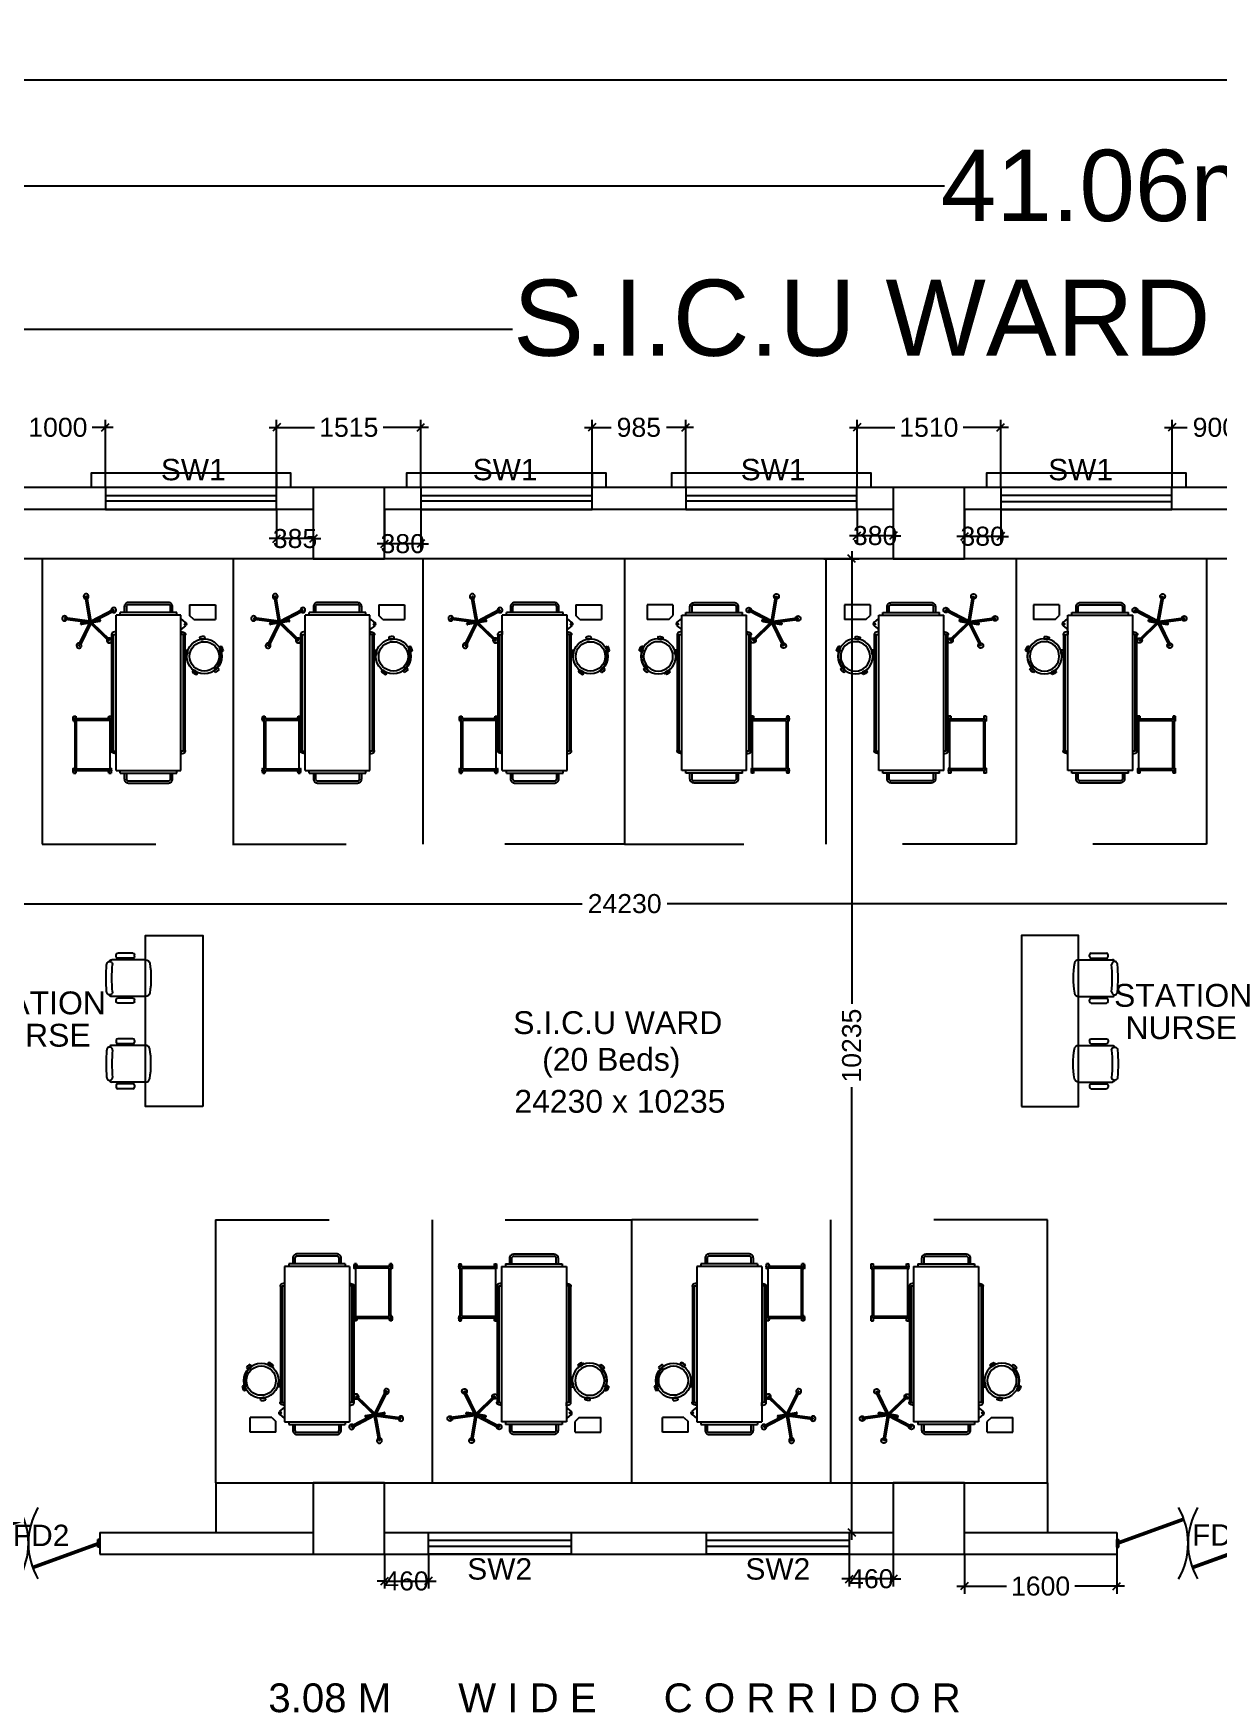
# Model space of a CAD drawing. Extents: x 7897917 to 8423973, y -6487334 to -6173396.
# Drawn here: x 8007001 to 8019445, y -6349780 to -6332241 of the extents above; entities that cross this region are included whole.
import ezdxf
from ezdxf.enums import TextEntityAlignment as Align

# ---------------------------------------------------------------- set-up
doc = ezdxf.new("R2010")
doc.units = 0
doc.header["$LTSCALE"] = 600
doc.header["$MEASUREMENT"] = 0
doc.header["$PDMODE"] = 35
doc.layers.get('0').update_dxf_attribs({"linetype": 'CONTINUOUS'})
doc.layers.get('Defpoints').update_dxf_attribs({"linetype": 'CONTINUOUS'})
for name, color, linetype in [('Beds', 33, 'CONTINUOUS'), ('chajja', 7, 'CONTINUOUS'), ('Counter', 7, 'CONTINUOUS'), ('DIM', 8, 'CONTINUOUS'), ('DIM-TEXT', 8, 'CONTINUOUS'), ('Ele Proje.', 7, 'CONTINUOUS'), ('Fire Door', 10, 'CONTINUOUS'), ('FURN', 32, 'CONTINUOUS'), ('furniture', 33, 'CONTINUOUS'), ('joinery', 7, 'CONTINUOUS'), ('LA-column', 3, 'CONTINUOUS'), ('LOADING', 140, 'CONTINUOUS'), ('PARTI', 21, 'CONTINUOUS'), ('Room Dim', 1, 'CONTINUOUS'), ('TEXT', 6, 'CONTINUOUS'), ('TXT', 6, 'CONTINUOUS'), ('Walls', 7, 'CONTINUOUS'), ('WIN', 151, 'CONTINUOUS'), ('Working Dim', 5, 'CONTINUOUS')]:
    doc.layers.add(name, color=color, linetype=linetype)
doc.styles.add('ari', font='arial.ttf')
doc.styles.add('ARIAL', font='arial.ttf')
doc.styles.add('RT', font='romant.shx')
doc.styles.get("Standard").update_dxf_attribs({"font": 'romans.shx'})
doc.linetypes.add('ZIGZAG', pattern='A,0.0001,-0.2,[131,ltypeshp.shx,S=0.2,R=0,X=-0.2,Y=0],-0.4,[131,ltypeshp.shx,S=0.2,R=180,X=0.2,Y=0],-0.2', length=0.8001)
doc.dimstyles.new('int. dim', dxfattribs={"dimtxt": 450, "dimasz": 80, "dimexe": 80, "dimexo": 0, "dimgap": 70, "dimtad": 0, "dimdec": 0, "dimzin": 12, "dimdsep": 46, "dimtxsty": 'ari', "dimblk": 'OBLIQUE', "dimcen": 2, "dimdle": 80, "dimclrd": 256, "dimclre": 256, "dimclrt": 6, "dimadec": 0, "dimazin": 0, "dimtfac": 1, "dimtdec": 0, "dimtix": 1, "dimtmove": 2, "dimatfit": 3, "dimfxl": 1, "dimtolj": 1, "dimtzin": 0, "dimlwd": -1, "dimlwe": -1, "dimarcsym": 0})
doc.dimstyles.new('STANDARD$0', dxfattribs={"dimscale": 0, "dimtxt": 150, "dimasz": 125, "dimexe": 0.75, "dimexo": 1, "dimgap": 25, "dimtad": 1, "dimdec": 0, "dimdsep": 46, "dimtxsty": 'Standard', "dimblk1": 'DOT', "dimblk2": 'DOT', "dimsah": 1, "dimcen": 2.5, "dimclrd": 1, "dimclre": 1, "dimclrt": 3, "dimadec": 0, "dimazin": 0, "dimtfac": 1, "dimtdec": 0, "dimtmove": 0, "dimatfit": 3, "dimldrblk": 'DOT', "dimfxl": 1, "dimtolj": 1, "dimtzin": 0, "dimarcsym": 0})
doc.dimstyles.new('TEXT', dxfattribs={"dimscale": 0, "dimtxt": 600, "dimasz": 300, "dimexe": 300, "dimexo": 30, "dimgap": 50, "dimtad": 0, "dimdec": 0, "dimzin": 0, "dimdsep": 46, "dimtxsty": 'RT', "dimblk": 'OBLIQUE', "dimcen": 0.09, "dimdle": 300, "dimclrd": 256, "dimclre": 256, "dimclrt": 170, "dimadec": 0, "dimazin": 0, "dimtfac": 1, "dimtdec": 0, "dimtofl": 0, "dimtmove": 2, "dimatfit": 3, "dimfxl": 1, "dimfrac": 2, "dimtolj": 1, "dimtzin": 0, "dimlwd": -1, "dimlwe": -1, "dimarcsym": 0})

# ---------------------------------------------------------------- blocks, each defined once
blk = doc.blocks.new('_Oblique')
at = {"color": 0, "linetype": 'ByBlock', "lineweight": -2}
blk.add_line((-0.5, -0.5), (0.5, 0.5), dxfattribs=at)
blk = doc.blocks.new('*D231')
at = {"layer": 'Defpoints', "color": 0, "transparency": 16777216}
for p in [(8038814, -6333845), (8038814, -6337016), (7997754, -6337165)]:
    blk.add_point(p, dxfattribs=at)
at = {"layer": 'DIM', "color": 8, "transparency": 16777216}
for p, q in [((7997754, -6337165), (7997754, -6333545)), ((8038814, -6337016), (8038814, -6333545)), ((7997454, -6333845), (8016576, -6333845)), ((8039114, -6333845), (8019992, -6333845))]:
    blk.add_line(p, q, dxfattribs=at)
at = {"layer": 'DIM', "color": 8, "transparency": 16777216, "xscale": 300, "yscale": 300, "zscale": 300, "rotation": 180}
blk.add_blockref('_Oblique', (7997754, -6333845), dxfattribs=at)
at = {"layer": 'DIM', "color": 8, "transparency": 16777216, "xscale": 300, "yscale": 300, "zscale": 300}
blk.add_blockref('_Oblique', (8038814, -6333845), dxfattribs=at)
at = {"layer": 'DIM', "color": 7, "transparency": 16777216, "insert": (8018284, -6333845), "char_height": 750, "attachment_point": 5, "style": 'ari'}
blk.add_mtext('\\A1;41.06m', dxfattribs=at)
blk = doc.blocks.new('*D247')
at = {"layer": 'Defpoints', "color": 0, "transparency": 16777216}
for p in [(8038814, -6332733), (7918774, -6337015, 5), (8038814, -6337015, -42)]:
    blk.add_point(p, dxfattribs=at)
at = {"layer": 'DIM', "color": 8, "transparency": 16777216}
for p, q in [((7918774, -6337015), (7918774, -6332433)), ((8038814, -6337015), (8038814, -6332433)), ((7918474, -6332733), (7976845, -6332733)), ((8039114, -6332733), (7980743, -6332733))]:
    blk.add_line(p, q, dxfattribs=at)
at = {"layer": 'DIM', "color": 8, "transparency": 16777216, "xscale": 300, "yscale": 300, "zscale": 300, "rotation": 180}
blk.add_blockref('_Oblique', (7918774, -6332733), dxfattribs=at)
at = {"layer": 'DIM', "color": 8, "transparency": 16777216, "xscale": 300, "yscale": 300, "zscale": 300}
blk.add_blockref('_Oblique', (8038814, -6332733), dxfattribs=at)
at = {"layer": 'DIM', "color": 7, "transparency": 16777216, "insert": (7978794, -6332733), "char_height": 750, "attachment_point": 5, "style": 'ari'}
blk.add_mtext('\\A1;120.04m', dxfattribs=at)
blk = doc.blocks.new('*D334')
at = {"layer": 'Defpoints', "color": 0, "transparency": 16777216}
for p in [(8019866, -6336384), (8018967, -6337015), (8019866, -6337015, 110)]:
    blk.add_point(p, dxfattribs=at)
at = {"layer": 'Working Dim', "transparency": 16777216}
for p, q in [((8018887, -6336384), (8019126, -6336384)), ((8018967, -6337015), (8018967, -6336304)), ((8019946, -6336384), (8019707, -6336384)), ((8019866, -6337015), (8019866, -6336304))]:
    blk.add_line(p, q, dxfattribs=at)
at = {"layer": 'Working Dim', "transparency": 16777216, "xscale": 80, "yscale": 80, "zscale": 80, "rotation": 180}
blk.add_blockref('_Oblique', (8018967, -6336384), dxfattribs=at)
at = {"layer": 'Working Dim', "transparency": 16777216, "xscale": 80, "yscale": 80, "zscale": 80}
blk.add_blockref('_Oblique', (8019866, -6336384), dxfattribs=at)
at = {"layer": 'Working Dim', "color": 6, "transparency": 16777216, "insert": (8019416, -6336384), "char_height": 200, "attachment_point": 5, "style": 'ari'}
blk.add_mtext('\\A1;900', dxfattribs=at)
blk = doc.blocks.new('*D335')
at = {"layer": 'Defpoints', "color": 0, "transparency": 16777216}
for p in [(8015656, -6336384), (8015656, -6337016, 79), (8017166, -6337016, 95)]:
    blk.add_point(p, dxfattribs=at)
at = {"layer": 'Working Dim', "transparency": 16777216}
for p, q in [((8015576, -6336384), (8016052, -6336384)), ((8015656, -6337016), (8015656, -6336304)), ((8017246, -6336384), (8016770, -6336384)), ((8017166, -6337016), (8017166, -6336304))]:
    blk.add_line(p, q, dxfattribs=at)
at = {"layer": 'Working Dim', "transparency": 16777216, "xscale": 80, "yscale": 80, "zscale": 80, "rotation": 180}
blk.add_blockref('_Oblique', (8015656, -6336384), dxfattribs=at)
at = {"layer": 'Working Dim', "transparency": 16777216, "xscale": 80, "yscale": 80, "zscale": 80}
blk.add_blockref('_Oblique', (8017166, -6336384), dxfattribs=at)
at = {"layer": 'Working Dim', "color": 6, "transparency": 16777216, "insert": (8016411, -6336384), "char_height": 200, "attachment_point": 5, "style": 'ari'}
blk.add_mtext('\\A1;1510', dxfattribs=at)
blk = doc.blocks.new('*D336')
at = {"layer": 'Defpoints', "color": 0, "transparency": 16777216}
for p in [(8013856, -6336384), (8012871, -6337016), (8013856, -6337016, 79)]:
    blk.add_point(p, dxfattribs=at)
at = {"layer": 'Working Dim', "transparency": 16777216}
for p, q in [((8012791, -6336384), (8013072, -6336384)), ((8012871, -6337016), (8012871, -6336304)), ((8013936, -6336384), (8013655, -6336384)), ((8013856, -6337016), (8013856, -6336304))]:
    blk.add_line(p, q, dxfattribs=at)
at = {"layer": 'Working Dim', "transparency": 16777216, "xscale": 80, "yscale": 80, "zscale": 80, "rotation": 180}
blk.add_blockref('_Oblique', (8012871, -6336384), dxfattribs=at)
at = {"layer": 'Working Dim', "transparency": 16777216, "xscale": 80, "yscale": 80, "zscale": 80}
blk.add_blockref('_Oblique', (8013856, -6336384), dxfattribs=at)
at = {"layer": 'Working Dim', "color": 6, "transparency": 16777216, "insert": (8013363, -6336384), "char_height": 200, "attachment_point": 5, "style": 'ari'}
blk.add_mtext('\\A1;985', dxfattribs=at)
blk = doc.blocks.new('*D337')
at = {"layer": 'Defpoints', "color": 0, "transparency": 16777216}
for p in [(8009557, -6336384), (8009557, -6337016, 35), (8011072, -6337015, 76)]:
    blk.add_point(p, dxfattribs=at)
at = {"layer": 'Working Dim', "transparency": 16777216}
for p, q in [((8009477, -6336384), (8009955, -6336384)), ((8009557, -6337016), (8009557, -6336304)), ((8011152, -6336384), (8010675, -6336384)), ((8011072, -6337015), (8011072, -6336304))]:
    blk.add_line(p, q, dxfattribs=at)
at = {"layer": 'Working Dim', "transparency": 16777216, "xscale": 80, "yscale": 80, "zscale": 80, "rotation": 180}
blk.add_blockref('_Oblique', (8009557, -6336384), dxfattribs=at)
at = {"layer": 'Working Dim', "transparency": 16777216, "xscale": 80, "yscale": 80, "zscale": 80}
blk.add_blockref('_Oblique', (8011072, -6336384), dxfattribs=at)
at = {"layer": 'Working Dim', "color": 6, "transparency": 16777216, "insert": (8010315, -6336384), "char_height": 200, "attachment_point": 5, "style": 'ari'}
blk.add_mtext('\\A1;1515', dxfattribs=at)
blk = doc.blocks.new('*D338')
at = {"layer": 'Defpoints', "color": 0, "transparency": 16777216}
for p in [(8007758, -6336384), (8006758, -6337015, 50), (8007758, -6337015, -15)]:
    blk.add_point(p, dxfattribs=at)
at = {"layer": 'Working Dim', "transparency": 16777216}
for p, q in [((8006678, -6336384), (8006899, -6336384)), ((8006758, -6337015), (8006758, -6336304)), ((8007838, -6336384), (8007617, -6336384)), ((8007758, -6337015), (8007758, -6336304))]:
    blk.add_line(p, q, dxfattribs=at)
at = {"layer": 'Working Dim', "transparency": 16777216, "xscale": 80, "yscale": 80, "zscale": 80, "rotation": 180}
blk.add_blockref('_Oblique', (8006758, -6336384), dxfattribs=at)
at = {"layer": 'Working Dim', "transparency": 16777216, "xscale": 80, "yscale": 80, "zscale": 80}
blk.add_blockref('_Oblique', (8007758, -6336384), dxfattribs=at)
at = {"layer": 'Working Dim', "color": 6, "transparency": 16777216, "insert": (8007258, -6336384), "char_height": 200, "attachment_point": 5, "style": 'ari'}
blk.add_mtext('\\A1;1000', dxfattribs=at)
blk = doc.blocks.new('*D367')
at = {"layer": 'Defpoints', "color": 0, "transparency": 16777216}
for p in [(8016786, -6337246, 47), (8017166, -6337246, 95), (8016786, -6337529)]:
    blk.add_point(p, dxfattribs=at)
at = {"layer": 'Working Dim', "transparency": 16777216}
for p, q in [((8016786, -6337246), (8016786, -6337609)), ((8017166, -6337246), (8017166, -6337609)), ((8016786, -6337529), (8016706, -6337529)), ((8017166, -6337529), (8016786, -6337529)), ((8017166, -6337529), (8017246, -6337529))]:
    blk.add_line(p, q, dxfattribs=at)
at = {"layer": 'Working Dim', "transparency": 16777216, "xscale": 80, "yscale": 80, "zscale": 80}
blk.add_blockref('_Oblique', (8016786, -6337529), dxfattribs=at)
at = {"layer": 'Working Dim', "transparency": 16777216, "xscale": 80, "yscale": 80, "zscale": 80, "rotation": 180}
blk.add_blockref('_Oblique', (8017166, -6337529), dxfattribs=at)
at = {"layer": 'Working Dim', "color": 6, "transparency": 16777216, "insert": (8016976, -6337529), "char_height": 200, "attachment_point": 5, "style": 'ari'}
blk.add_mtext('\\A1;380', dxfattribs=at)
blk = doc.blocks.new('*D368')
at = {"layer": 'Defpoints', "color": 0, "transparency": 16777216}
for p in [(8015656, -6337245, 84), (8016036, -6337246, 90), (8015656, -6337522)]:
    blk.add_point(p, dxfattribs=at)
at = {"layer": 'Working Dim', "transparency": 16777216}
for p, q in [((8015656, -6337245), (8015656, -6337602)), ((8016036, -6337246), (8016036, -6337602)), ((8015656, -6337522), (8015576, -6337522)), ((8016036, -6337522), (8015656, -6337522)), ((8016036, -6337522), (8016116, -6337522))]:
    blk.add_line(p, q, dxfattribs=at)
at = {"layer": 'Working Dim', "transparency": 16777216, "xscale": 80, "yscale": 80, "zscale": 80}
blk.add_blockref('_Oblique', (8015656, -6337522), dxfattribs=at)
at = {"layer": 'Working Dim', "transparency": 16777216, "xscale": 80, "yscale": 80, "zscale": 80, "rotation": 180}
blk.add_blockref('_Oblique', (8016036, -6337522), dxfattribs=at)
at = {"layer": 'Working Dim', "color": 6, "transparency": 16777216, "insert": (8015846, -6337522), "char_height": 200, "attachment_point": 5, "style": 'ari'}
blk.add_mtext('\\A1;380', dxfattribs=at)
blk = doc.blocks.new('*D369')
at = {"layer": 'Defpoints', "color": 0, "transparency": 16777216}
for p in [(8010692, -6337246, 57), (8011072, -6337246, 76), (8010692, -6337607)]:
    blk.add_point(p, dxfattribs=at)
at = {"layer": 'Working Dim', "transparency": 16777216}
for p, q in [((8010692, -6337246), (8010692, -6337687)), ((8011072, -6337246), (8011072, -6337687)), ((8010692, -6337607), (8010612, -6337607)), ((8011072, -6337607), (8010692, -6337607)), ((8011072, -6337607), (8011152, -6337607))]:
    blk.add_line(p, q, dxfattribs=at)
at = {"layer": 'Working Dim', "transparency": 16777216, "xscale": 80, "yscale": 80, "zscale": 80}
blk.add_blockref('_Oblique', (8010692, -6337607), dxfattribs=at)
at = {"layer": 'Working Dim', "transparency": 16777216, "xscale": 80, "yscale": 80, "zscale": 80, "rotation": 180}
blk.add_blockref('_Oblique', (8011072, -6337607), dxfattribs=at)
at = {"layer": 'Working Dim', "color": 6, "transparency": 16777216, "insert": (8010882, -6337607), "char_height": 200, "attachment_point": 5, "style": 'ari'}
blk.add_mtext('\\A1;380', dxfattribs=at)
blk = doc.blocks.new('*D370')
at = {"layer": 'Defpoints', "color": 0, "transparency": 16777216}
for p in [(8009557, -6337245, 35), (8009942, -6337245, 49), (8009557, -6337553)]:
    blk.add_point(p, dxfattribs=at)
at = {"layer": 'Working Dim', "transparency": 16777216}
for p, q in [((8009557, -6337245), (8009557, -6337633)), ((8009942, -6337245), (8009942, -6337633)), ((8009557, -6337553), (8009477, -6337553)), ((8009942, -6337553), (8009557, -6337553)), ((8009942, -6337553), (8010022, -6337553))]:
    blk.add_line(p, q, dxfattribs=at)
at = {"layer": 'Working Dim', "transparency": 16777216, "xscale": 80, "yscale": 80, "zscale": 80}
blk.add_blockref('_Oblique', (8009557, -6337553), dxfattribs=at)
at = {"layer": 'Working Dim', "transparency": 16777216, "xscale": 80, "yscale": 80, "zscale": 80, "rotation": 180}
blk.add_blockref('_Oblique', (8009942, -6337553), dxfattribs=at)
at = {"layer": 'Working Dim', "color": 6, "transparency": 16777216, "insert": (8009750, -6337553), "char_height": 200, "attachment_point": 5, "style": 'ari'}
blk.add_mtext('\\A1;385', dxfattribs=at)
blk = doc.blocks.new('*D1459')
at = {"layer": 'Defpoints', "color": 0, "linetype": 'Continuous', "transparency": 16777216}
for p in [(8038814, -6335351), (7997754, -6337085, 0), (8038814, -6337016, -14)]:
    blk.add_point(p, dxfattribs=at)
at = {"layer": 'DIM-TEXT', "transparency": 16777216}
for p, q in [((7997754, -6337085), (7997754, -6335051)), ((8038814, -6337016), (8038814, -6335051)), ((7997454, -6335351), (8012036, -6335351)), ((8039114, -6335351), (8024532, -6335351))]:
    blk.add_line(p, q, dxfattribs=at)
at = {"layer": 'DIM-TEXT', "linetype": 'Continuous', "transparency": 16777216, "xscale": 300, "yscale": 300, "zscale": 300, "rotation": 180}
blk.add_blockref('_Oblique', (7997754, -6335351), dxfattribs=at)
at = {"layer": 'DIM-TEXT', "linetype": 'Continuous', "transparency": 16777216, "xscale": 300, "yscale": 300, "zscale": 300}
blk.add_blockref('_Oblique', (8038814, -6335351), dxfattribs=at)
at = {"layer": 'DIM-TEXT', "color": 170, "linetype": 'Continuous', "transparency": 16777216, "insert": (8018284, -6335351), "char_height": 750, "attachment_point": 5, "style": 'ari'}
blk.add_mtext('\\A1;{\\H1.067x;S.I.C.U WARD (20 Beds)}', dxfattribs=at)
blk = doc.blocks.new('HF12177-P')
for p, q in [((-0.02, -0.007), (-0.189, 0.225)), ((0, 0), (-0.172, 0.237)), ((0, 0), (0.172, 0.237)), ((0.02, -0.007), (0.189, 0.225)), ((-0.063, -0.027), (-0.295, -0.102)), ((-0.01, -0.031), (-0.289, -0.121)), ((-0.12, -0.015), (-0.12, -0.019)), ((-0.112, -0.007), (0.112, -0.007)), ((-0.112, -0.027), (0.112, -0.027)), ((-0.1, -0.007), (-0.1, -0.027)), ((-0.01, -0.031), (-0.01, -0.324)), ((0.01, -0.031), (0.01, -0.324)), ((0.01, -0.031), (0.289, -0.121)), ((0.063, -0.027), (0.295, -0.102)), ((0.1, -0.007), (0.1, -0.027)), ((0.12, -0.015), (0.12, -0.019))]:
    blk.add_line(p, q)
for centre, radius, start, end in [((-0.185, 0.238), 0.03, 325.4712, 286.5288), ((-0.182, 0.23), 0.008, 126.3733, 216), ((0, -0.017), 0.315, 125.6267, 126.3733), ((-0.179, 0.233), 0.008, 36, 125.6267), ((0.185, 0.238), 0.03, 253.4712, 214.5288), ((0.179, 0.233), 0.008, 54.3733, 144), ((0, -0.017), 0.315, 53.6267, 54.3733), ((0.182, 0.23), 0.008, 324, 53.6267), ((-0.3, -0.114), 0.03, 37.4712, 358.5288), ((-0.293, -0.11), 0.008, 108, 197.6267), ((0, -0.017), 0.315, 197.6267, 198.3733), ((-0.291, -0.114), 0.008, 198.3733, 288), ((-0.112, -0.015), 0.008, 90, 180), ((-0.112, -0.019), 0.008, 180, 270), ((0.112, -0.015), 0.008, 0, 90), ((0.112, -0.019), 0.008, 270, 0), ((0.3, -0.114), 0.03, 181.4712, 142.5288), ((0.291, -0.114), 0.008, 252, 341.6267), ((0.293, -0.11), 0.008, 342.3733, 72), ((0, -0.017), 0.315, 341.6267, 342.3733), ((0, -0.332), 0.03, 109.4712, 70.5288), ((-0.002, -0.324), 0.008, 180, 269.6267), ((0, -0.017), 0.315, 269.6267, 270.3733), ((0.002, -0.324), 0.008, 270.3733, 0)]:
    blk.add_arc(centre, radius, start, end)
blk = doc.blocks.new('HF10037A-P')
for p, q in [((-0.03, 0.413), (-0.03, 0.388)), ((0.03, 0.413), (-0.03, 0.413)), ((0.03, 0.413), (0.03, 0.388)), ((-0.216, 0.279), (-0.23, 0.221)), ((-0.23, 0.221), (-0.206, 0.215)), ((-0.216, 0.279), (-0.192, 0.273)), ((-0.192, 0.273), (-0.206, 0.215)), ((0.03, 0.388), (-0.03, 0.388)), ((0.191, 0.27), (0.215, 0.277)), ((0.191, 0.27), (0.209, 0.212)), ((0.191, 0.237), (0.2, 0.24)), ((0.209, 0.212), (0.233, 0.22)), ((0.215, 0.277), (0.233, 0.22)), ((-0.164, 0.006), (-0.149, 0.026)), ((-0.164, 0.006), (-0.116, -0.03)), ((-0.149, 0.026), (-0.101, -0.01)), ((0.096, -0.011), (0.146, 0.023)), ((0.111, 0.011), (0.116, 0.003)), ((0.111, -0.031), (0.16, 0.003)), ((0.16, 0.003), (0.146, 0.023)), ((-0.116, -0.03), (-0.101, -0.01)), ((0.111, -0.031), (0.096, -0.011))]:
    blk.add_line(p, q)
for radius in [0.21, 0.177]:
    blk.add_circle((0, 0.177), radius)
for centre, radius, start, end in [((0, 0.325), 0.0925, 71.0754, 108.9246), ((-0.138, 0.229), 0.0925, 147.3419, 185.1912), ((-0.284, 0.265), 0.0925, 327.3419, 5.1912), ((0, 0.475), 0.0925, 251.0754, 288.9246), ((0, 0.177), 0.2, 303.6037, 17.3657), ((0.284, 0.268), 0.0925, 178.8412, 216.6904), ((0.141, 0.222), 0.0925, 358.8412, 36.6904), ((-0.087, 0.058), 0.0925, 214.1875, 252.0368), ((-0.177, -0.062), 0.0925, 34.1875, 72.0368), ((0.171, -0.066), 0.0925, 105.5121, 143.3614), ((0.086, 0.058), 0.0925, 285.5121, 323.3614)]:
    blk.add_arc(centre, radius, start, end)
blk = doc.blocks.new('ME17678-P')
at = {"layer": 'furniture', "color": 21}
for p, q in [((-0.05, 0.175), (0.26, 0.175)), ((-0.05, 0.175), (-0.05, 0.05)), ((0, 0), (-0.05, 0.05)), ((0, 0), (0.26, 0)), ((0.26, 0.175), (0.26, 0))]:
    blk.add_line(p, q, dxfattribs=at)
blk = doc.blocks.new('A$C6969112B')
at = {"layer": 'furniture', "color": 8}
for p, q in [((478, 1766), (1160, 1766)), ((478, 131), (478, 1766)), ((521, 1793), (1116, 1793)), ((521, 1766), (521, 1793)), ((1116, 1766), (1116, 1793)), ((1160, 131), (1160, 1766)), ((428, 1689), (478, 1729)), ((428, 1654), (478, 1615)), ((476, 1595), (476, 1561)), ((1162, 1595), (1162, 1561)), ((432, 1559), (432, 1557)), ((434, 343), (434, 1557)), ((451, 343), (451, 1557)), ((453, 1559), (453, 1557)), ((1185, 1559), (1185, 1557)), ((1186, 343), (1186, 1557)), ((1204, 343), (1204, 1557)), ((1205, 1559), (1205, 1557)), ((1234, 703), (1212, 703)), ((1212, 703), (1212, 650)), ((1234, 703), (1234, 676)), ((1605, 703), (1583, 703)), ((1583, 703), (1583, 676)), ((1605, 703), (1605, 650)), ((1223, 650), (1212, 650)), ((1223, 131), (1223, 676)), ((1223, 676), (1594, 676)), ((1223, 659), (1577, 659)), ((1577, 659), (1577, 148)), ((1594, 676), (1594, 131)), ((1605, 650), (1594, 650)), ((432, 340), (432, 343)), ((453, 340), (453, 343)), ((476, 304), (476, 339)), ((1162, 304), (1162, 339)), ((1185, 340), (1185, 343)), ((1205, 340), (1205, 343)), ((1160, 131), (478, 131)), ((521, 105), (521, 131)), ((1116, 105), (521, 105)), ((1116, 105), (1116, 131)), ((1223, 157), (1212, 157)), ((1212, 157), (1212, 105)), ((1234, 105), (1212, 105)), ((1577, 148), (1223, 148)), ((1594, 131), (1223, 131)), ((1234, 131), (1234, 105)), ((1583, 131), (1583, 105)), ((1605, 105), (1583, 105)), ((1605, 157), (1594, 157)), ((1605, 157), (1605, 105))]:
    blk.add_line(p, q, dxfattribs=at)
for points in [[(565, 1793), (565, 1854, -0.414214), (608, 1897), (1029, 1897, -0.414214), (1073, 1854), (1073, 1793)], [(587, 1793), (587, 1854, -0.414214), (608, 1875), (1029, 1875, -0.414214), (1051, 1854), (1051, 1793)], [(476, 1593), (451, 1585, 0.318781), (430, 1563), (430, 1559), (455, 1559), (455, 1563), (476, 1563)], [(1162, 1593), (1186, 1585, -0.318781), (1208, 1563), (1208, 1559), (1182, 1559), (1182, 1563), (1162, 1563)], [(476, 307), (451, 314, -0.318781), (430, 336), (430, 340), (455, 340), (455, 336), (476, 336)], [(1162, 307), (1186, 314, 0.318781), (1208, 336), (1208, 340), (1182, 340), (1182, 336), (1162, 336)], [(1073, 105), (1073, 44, -0.414214), (1029, 0), (608, 0, -0.414214), (565, 44), (565, 105)], [(1051, 105), (1051, 44, -0.414214), (1029, 22), (608, 22, -0.414214), (587, 44), (587, 105)]]:
    blk.add_lwpolyline(points, format="xyb", dxfattribs=at)
for points in [[(476, 1595), (478, 1595)], [(1162, 1595), (1160, 1595)], [(432, 1557), (453, 1557)], [(476, 1561), (478, 1561)], [(1162, 1561), (1160, 1561)], [(1205, 1557), (1185, 1557)], [(432, 343), (453, 343)], [(476, 339), (478, 339)], [(476, 304), (478, 304)], [(1162, 339), (1160, 339)], [(1162, 304), (1160, 304)], [(1205, 343), (1185, 343)]]:
    blk.add_lwpolyline(points, dxfattribs=at)
blk.add_circle((435, 1672), 9.27, dxfattribs=at)
for centre, radius, start, end in [((441, 1672), 21.4, 125.427, 234.573), ((1289, 676), 80.7, 161.0754, 198.9246), ((1158, 676), 80.7, 0, 18.9246), ((1660, 676), 80.7, 161.0754, 180), ((1529, 676), 80.7, 341.0754, 18.9246), ((1289, 131), 80.7, 161.0754, 198.9246), ((1158, 131), 80.7, 341.0754, 0), ((1660, 131), 80.7, 180, 198.9246), ((1529, 131), 80.7, 341.0754, 18.9246)]:
    blk.add_arc(centre, radius, start, end, dxfattribs=at)
at = {"layer": 'LOADING', "color": 8, "yscale": 872.7299101983663, "zscale": 872.7299101979671}
for name, p, xscale, rotation in [('HF12177-P', (1425, 1676), -872.7299101979006, 170.2976301882088), ('HF10037A-P', (215, 1178), -872.7299102004868, 353.6512974186875)]:
    blk.add_blockref(name, p, dxfattribs=dict(at, xscale=xscale, rotation=rotation))
at = {"layer": 'LOADING', "color": 8, "xscale": -872.7299101983663, "yscale": 872.7299101983663, "zscale": 872.7299101979671}
blk.add_blockref('ME17678-P', (343, 1719), dxfattribs=at)
blk = doc.blocks.new('A$C3F1C328A')
at = {"layer": 'furniture'}
for p, q in [((355, 204), (-2, 204)), ((44, 238), (44, 257)), ((221, 274), (61, 274)), ((221, 221), (61, 221)), ((172, 204), (172, 221)), ((196, 204), (196, 221)), ((238, 238), (238, 257)), ((355, -182), (-2, -182)), ((44, -234), (44, -216)), ((221, -199), (61, -199)), ((221, -251), (61, -251)), ((172, -199), (172, -182)), ((196, -199), (196, -182)), ((238, -234), (238, -216))]:
    blk.add_line(p, q, dxfattribs=at)
at = {"layer": 'furniture', "extrusion": (0, 0, -1)}
for centre, major_axis, start_param, end_param in [((-24, 155), (21.7, -21.7), 2.356194, 5.497787), ((-2, 182), (-15.5, -15.5), 0.934239, 2.356194), ((61, 257), (-12.1, -12.1), 0.785398, 2.356194), ((61, 238), (12.1, -12.1), 0.785398, 2.356194), ((221, 257), (12.1, -12.1), 3.926991, 5.497787), ((221, 238), (-12.1, -12.1), 3.926991, 5.497787), ((355, 160), (-12.6, -41.9), 2.848497, 4.251168), ((1541, 11), (1599, -105), 2.986471, 3.166131), ((1555, 11), (11, -1555), 1.485446, 1.670638), ((-525, 11), (9, -936), 4.553487, 4.889738), ((-24, -133), (21.7, -21.7), 5.497787, 8.63938), ((-2, -160), (15.5, -15.5), 0.785398, 2.207354), ((355, -138), (0.5, -43.8), -1.391051, 0.011619), ((61, -216), (-12.1, -12.1), 0.785398, 2.356194), ((61, -234), (12.1, -12.1), 0.785398, 2.356194), ((221, -216), (12.1, -12.1), 3.926991, 5.497787), ((221, -234), (-12.1, -12.1), 3.926991, 5.497787)]:
    blk.add_ellipse(centre, major_axis=major_axis, ratio=1, start_param=start_param, end_param=end_param, dxfattribs=at)
blk = doc.blocks.new('*D1747')
at = {"layer": 'Defpoints', "color": 0, "transparency": 16777216}
for p in [(8001099, -6340995), (8001099, -6341391), (8025329, -6341423)]:
    blk.add_point(p, dxfattribs=at)
at = {"layer": 'Working Dim', "transparency": 16777216}
for p, q in [((8001099, -6340995), (8001099, -6341471)), ((8025329, -6341423), (8025329, -6341311)), ((8001019, -6341391), (8012766, -6341391)), ((8025409, -6341391), (8013661, -6341391))]:
    blk.add_line(p, q, dxfattribs=at)
at = {"layer": 'Working Dim', "transparency": 16777216, "xscale": 80, "yscale": 80, "zscale": 80, "rotation": 180}
blk.add_blockref('_Oblique', (8001099, -6341391), dxfattribs=at)
at = {"layer": 'Working Dim', "transparency": 16777216, "xscale": 80, "yscale": 80, "zscale": 80}
blk.add_blockref('_Oblique', (8025329, -6341391), dxfattribs=at)
at = {"layer": 'Working Dim', "color": 6, "transparency": 16777216, "insert": (8013214, -6341391), "char_height": 200, "attachment_point": 5, "style": 'ari'}
blk.add_mtext('\\A1;24230', dxfattribs=at)
blk = doc.blocks.new('*D1750')
at = {"layer": 'Defpoints', "color": 0, "transparency": 16777216}
for p in [(8016785, -6348230, 1), (8018385, -6348230, 1), (8018385, -6348566)]:
    blk.add_point(p, dxfattribs=at)
at = {"layer": 'Working Dim', "transparency": 16777216}
for p, q in [((8016785, -6348230), (8016785, -6348646)), ((8018385, -6348230), (8018385, -6348646)), ((8016705, -6348566), (8017226, -6348566)), ((8018465, -6348566), (8017944, -6348566))]:
    blk.add_line(p, q, dxfattribs=at)
at = {"layer": 'Working Dim', "transparency": 16777216, "xscale": 80, "yscale": 80, "zscale": 80, "rotation": 180}
blk.add_blockref('_Oblique', (8016785, -6348566), dxfattribs=at)
at = {"layer": 'Working Dim', "transparency": 16777216, "xscale": 80, "yscale": 80, "zscale": 80}
blk.add_blockref('_Oblique', (8018385, -6348566), dxfattribs=at)
at = {"layer": 'Working Dim', "color": 6, "transparency": 16777216, "insert": (8017585, -6348566), "char_height": 200, "attachment_point": 5, "style": 'ari'}
blk.add_mtext('\\A1;1600', dxfattribs=at)
blk = doc.blocks.new('*D1762')
at = {"layer": 'Defpoints', "color": 0, "transparency": 16777216}
for p in [(8015307, -6337765), (8015600, -6337765), (8015289, -6348000)]:
    blk.add_point(p, dxfattribs=at)
at = {"layer": 'Working Dim', "transparency": 16777216}
for p, q in [((8015307, -6337765), (8015680, -6337765)), ((8015600, -6337685), (8015600, -6342445)), ((8015600, -6348080), (8015600, -6343321)), ((8015289, -6348000), (8015680, -6348000))]:
    blk.add_line(p, q, dxfattribs=at)
at = {"layer": 'Working Dim', "transparency": 16777216, "xscale": 80, "yscale": 80, "zscale": 80}
for p, rotation in [((8015600, -6337765), 90), ((8015600, -6348000), 270)]:
    blk.add_blockref('_Oblique', p, dxfattribs=dict(at, rotation=rotation))
at = {"layer": 'Working Dim', "color": 6, "transparency": 16777216, "insert": (8015600, -6342883), "char_height": 200, "attachment_point": 5, "rotation": 90, "style": 'ari'}
blk.add_mtext('\\A1;10235', dxfattribs=at)
blk = doc.blocks.new('A$C15456D16')
at = {"layer": 'Fire Door'}
for p, q in [((969, -4), (56, 329)), ((969, -4), (56, 329)), ((969, -4), (56, 329)), ((979, 23), (65, 355)), ((979, 23), (65, 355)), ((979, 23), (65, 355)), ((248, 289), (238, 262)), ((248, 289), (238, 262)), ((248, 289), (238, 262)), ((791, 76), (243, 276)), ((791, 76), (243, 276)), ((791, 76), (243, 276)), ((-1000, 56), (-972, 56)), ((-1000, -56), (-1000, 56)), ((-1000, 56), (-972, 56)), ((-1000, -56), (-1000, 56)), ((-1000, 56), (-972, 56)), ((-1000, -56), (-1000, 56)), ((-979, -23), (-969, 4)), ((-979, -23), (-969, 4)), ((-979, -23), (-969, 4)), ((-972, -56), (-972, 56)), ((-972, -56), (-972, 56)), ((-972, -56), (-972, 56)), ((-969, 4), (-56, -329)), ((-969, 4), (-56, -329)), ((-969, 4), (-56, -329)), ((796, 89), (786, 63)), ((796, 89), (786, 63)), ((796, 89), (786, 63)), ((979, 23), (969, -4)), ((979, 23), (969, -4)), ((979, 23), (969, -4)), ((1000, 56), (972, 56)), ((972, -56), (972, 56)), ((1000, 56), (972, 56)), ((972, -56), (972, 56)), ((1000, 56), (972, 56)), ((972, -56), (972, 56)), ((1000, -56), (1000, 56)), ((1000, -56), (1000, 56)), ((1000, -56), (1000, 56)), ((-1000, -56), (-972, -56)), ((-1000, -56), (-972, -56)), ((-1000, -56), (-972, -56)), ((-979, -23), (-65, -355)), ((-979, -23), (-65, -355)), ((-979, -23), (-65, -355)), ((-796, -89), (-786, -63)), ((-796, -89), (-786, -63)), ((-796, -89), (-786, -63)), ((-791, -76), (-243, -276)), ((-791, -76), (-243, -276)), ((-791, -76), (-243, -276)), ((1000, -56), (972, -56)), ((1000, -56), (972, -56)), ((1000, -56), (972, -56)), ((-238, -262), (-248, -289)), ((-238, -262), (-248, -289)), ((-238, -262), (-248, -289))]:
    blk.add_line(p, q, dxfattribs=at)
at = {"layer": 'Fire Door', "extrusion": (0, 0, -1)}
for centre, major_axis, start_param, end_param in [((-1000, 0), (-1000, 0), 2.617886, 3.665084), ((-1000, 0), (-1000, 0), 2.617886, 3.665084), ((-1000, 0), (-1000, 0), 2.617886, 3.665084), ((1000, 0), (1000, 0), 2.618102, 3.665299), ((1000, 0), (1000, 0), 2.618102, 3.665299), ((1000, 0), (1000, 0), 2.618102, 3.665299)]:
    blk.add_ellipse(centre, major_axis=major_axis, ratio=1, start_param=start_param, end_param=end_param, dxfattribs=at)
blk = doc.blocks.new('*D1767')
at = {"layer": 'Defpoints', "color": 0, "transparency": 16777216}
for p in [(8010692, -6348230, 1), (8011152, -6348230, -4), (8011152, -6348512)]:
    blk.add_point(p, dxfattribs=at)
at = {"layer": 'Working Dim', "transparency": 16777216}
for p, q in [((8010692, -6348230), (8010692, -6348592)), ((8011152, -6348230), (8011152, -6348592)), ((8010692, -6348512), (8010612, -6348512)), ((8010692, -6348512), (8011152, -6348512)), ((8011152, -6348512), (8011232, -6348512))]:
    blk.add_line(p, q, dxfattribs=at)
at = {"layer": 'Working Dim', "transparency": 16777216, "xscale": 80, "yscale": 80, "zscale": 80}
blk.add_blockref('_Oblique', (8010692, -6348512), dxfattribs=at)
at = {"layer": 'Working Dim', "transparency": 16777216, "xscale": 80, "yscale": 80, "zscale": 80, "rotation": 180}
blk.add_blockref('_Oblique', (8011152, -6348512), dxfattribs=at)
at = {"layer": 'Working Dim', "color": 6, "transparency": 16777216, "insert": (8010922, -6348512), "char_height": 200, "attachment_point": 5, "style": 'ari'}
blk.add_mtext('\\A1;460', dxfattribs=at)
blk = doc.blocks.new('*D1768')
at = {"layer": 'Defpoints', "color": 0, "transparency": 16777216}
for p in [(8015575, -6348230, 1), (8016036, -6348230), (8015575, -6348489)]:
    blk.add_point(p, dxfattribs=at)
at = {"layer": 'Working Dim', "transparency": 16777216}
for p, q in [((8015575, -6348230), (8015575, -6348569)), ((8016036, -6348230), (8016036, -6348569)), ((8015575, -6348489), (8015495, -6348489)), ((8016036, -6348489), (8015575, -6348489)), ((8016036, -6348489), (8016116, -6348489))]:
    blk.add_line(p, q, dxfattribs=at)
at = {"layer": 'Working Dim', "transparency": 16777216, "xscale": 80, "yscale": 80, "zscale": 80}
blk.add_blockref('_Oblique', (8015575, -6348489), dxfattribs=at)
at = {"layer": 'Working Dim', "transparency": 16777216, "xscale": 80, "yscale": 80, "zscale": 80, "rotation": 180}
blk.add_blockref('_Oblique', (8016036, -6348489), dxfattribs=at)
at = {"layer": 'Working Dim', "color": 6, "transparency": 16777216, "insert": (8015806, -6348489), "char_height": 200, "attachment_point": 5, "style": 'ari'}
blk.add_mtext('\\A1;460', dxfattribs=at)

msp = doc.modelspace()

# ---------------------------------------------------------------- linework, layer by layer
at = {"layer": 'Beds', "linetype": 'ZIGZAG', "ltscale": 0.6}
for p, q in [((8007093.689, -6337765.37), (8007093.689, -6340765.321)), ((8009098.689, -6337765.474), (8009098.689, -6340765.425)), ((8011093.689, -6337765.474), (8011093.689, -6340765.425)), ((8013211.233, -6337765.474), (8013211.233, -6340765.425)), ((8015328.778, -6337765.474), (8015328.778, -6340765.425)), ((8017328.778, -6337765.474), (8017328.778, -6340765.425)), ((8019328.778, -6337765.37), (8019328.778, -6340765.321)), ((8007093.689, -6340765.321), (8008288.686, -6340765.321)), ((8009093.689, -6340765.425), (8010288.686, -6340765.425)), ((8013211.233, -6340765.363), (8011956.544, -6340765.363)), ((8013211.233, -6340765.44), (8014466.537, -6340765.44)), ((8017328.778, -6340765.425), (8016133.781, -6340765.425)), ((8019328.778, -6340765.321), (8018133.781, -6340765.321)), ((8008914.492, -6344715.575), (8010109.489, -6344715.575)), ((8008919.492, -6347480.526), (8008919.492, -6344715.575)), ((8011193.832, -6347480.527), (8011193.832, -6344715.575)), ((8011957.763, -6344715.798), (8013289.176, -6344715.798)), ((8014615.589, -6344715.798), (8013289.176, -6344715.798)), ((8013289.176, -6347480.526), (8013289.176, -6344715.798)), ((8015379.521, -6347480.527), (8015379.521, -6344715.575)), ((8017658.86, -6344715.575), (8016463.863, -6344715.575)), ((8017658.86, -6347480.526), (8017658.86, -6344715.575))]:
    msp.add_line(p, q, dxfattribs=at)
at = {"layer": 'chajja', "color": 8}
for p, q in [((8009556.941, -6336865.603), (8007756.941, -6336865.603)), ((8012871.421, -6336865.834), (8011071.421, -6336865.834)), ((8015655.421, -6336865.603), (8013855.421, -6336865.603)), ((8018965.35, -6336865.834), (8017165.35, -6336865.834))]:
    msp.add_line(p, q, dxfattribs=at)
at = {"layer": 'Counter'}
for points, elevation in [([(8008780.516, -6343523.712), (8008180.516, -6343523.712), (8008180.516, -6341723.614), (8008780.516, -6341723.614)], 3.15), ([(8017383.439, -6343523.713), (8017983.439, -6343523.713), (8017983.439, -6341723.616), (8017383.439, -6341723.616)], 1.046)]:
    msp.add_lwpolyline(points, close=True, dxfattribs=dict(at, elevation=elevation))
at = {"layer": 'Ele Proje.'}
for points in [[(8007756.941, -6337015.603), (8007756.941, -6336865.603), (8007606.941, -6336865.603), (8007606.941, -6337015.603)], [(8009706.941, -6337015.603), (8009706.941, -6336865.603), (8009556.941, -6336865.603), (8009556.941, -6337015.603)], [(8011071.421, -6337015.834), (8011071.421, -6336865.834), (8010921.421, -6336865.834), (8010921.421, -6337015.834)], [(8013021.421, -6337015.834), (8013021.421, -6336865.834), (8012871.421, -6336865.834), (8012871.421, -6337015.834)], [(8013855.421, -6337015.603), (8013855.421, -6336865.603), (8013705.421, -6336865.603), (8013705.421, -6337015.603)], [(8015805.421, -6337015.603), (8015805.421, -6336865.603), (8015655.421, -6336865.603), (8015655.421, -6337015.603)], [(8017165.35, -6337015.834), (8017165.35, -6336865.834), (8017015.35, -6336865.834), (8017015.35, -6337015.834)], [(8019115.35, -6337015.834), (8019115.35, -6336865.834), (8018965.35, -6336865.834), (8018965.35, -6337015.834)]]:
    msp.add_lwpolyline(points, dxfattribs=at)
at = {"layer": 'FURN'}
for points in [[(8008780.516, -6343523.712), (8008180.516, -6343523.712), (8008180.516, -6341723.614), (8008780.516, -6341723.614)], [(8017383.439, -6343523.713), (8017983.439, -6343523.713), (8017983.439, -6341723.616), (8017383.439, -6341723.616)]]:
    msp.add_lwpolyline(points, close=True, dxfattribs=at)
at = {"layer": 'LA-column', "color": 2}
for points, elevation in [([(8009941.872, -6337765.453), (8010691.872, -6337765.453), (8010691.872, -6337015.453), (8009941.872, -6337015.453)], 1.031), ([(8016034.872, -6337765.45), (8016784.872, -6337765.45), (8016784.872, -6337015.45), (8016034.872, -6337015.45)], 1.031), ([(8009941.872, -6348230.48), (8010691.872, -6348230.48), (8010691.872, -6347480.48), (8009941.872, -6347480.48)], 11176.851), ([(8016034.872, -6348230.477), (8016784.872, -6348230.477), (8016784.872, -6347480.477), (8016034.872, -6347480.477)], 11176.851)]:
    msp.add_lwpolyline(points, close=True, dxfattribs=dict(at, elevation=elevation))
at = {"layer": 'PARTI'}
for p, q in [((8025329.045, -6337765.45), (8000628.806, -6337765.45, 1.031)), ((8008919.492, -6347480.526), (8017658.86, -6347480.526)), ((8008919.492, -6347480.526), (8008919.492, -6348000.413)), ((8017658.86, -6347480.526), (8017658.86, -6348000.413, 1.031))]:
    msp.add_line(p, q, dxfattribs=at)
at = {"layer": 'Walls'}
for p, q in [((8027923.605, -6337015.883), (7993723.695, -6337015.32)), ((8009941.872, -6337245.587), (8004597.872, -6337245.499)), ((8016035.872, -6337245.687), (8010691.872, -6337245.599)), ((8022046.373, -6337245.786), (8016785.872, -6337245.699)), ((8007698.07, -6348000.413), (8009942.32, -6348000.413)), ((8007698.07, -6348000.413), (8007698.07, -6348230.413)), ((8010692.223, -6348000.493), (8016036.222, -6348000.493)), ((8016784.872, -6348000.413, 1.031), (8018384.622, -6348000.413, 1.031)), ((8018384.622, -6348000.413, 1.031), (8018384.622, -6348230.413, 1.031)), ((8007698.07, -6348230.413), (8009942.32, -6348230.413)), ((8010692.223, -6348230.493), (8016036.222, -6348230.493)), ((8016784.872, -6348230.413, 1.031), (8018384.622, -6348230.413, 1.031))]:
    msp.add_line(p, q, dxfattribs=at)
at = {"layer": 'WIN', "linetype": 'Continuous'}
for p, q in [((8007756.941, -6337100.955), (8009556.941, -6337100.955)), ((8011071.431, -6337100.955), (8012871.431, -6337100.955)), ((8013855.431, -6337100.955), (8015655.431, -6337100.955)), ((8018965.35, -6337015.804), (8017165.35, -6337015.804)), ((8017165.35, -6337015.804), (8017165.35, -6337245.804)), ((8018965.35, -6337098.588), (8017165.35, -6337098.588)), ((8018965.35, -6337245.804), (8018965.35, -6337015.804)), ((8017165.35, -6337163.021), (8018965.35, -6337163.021)), ((8017165.35, -6337245.804), (8018965.35, -6337245.804))]:
    msp.add_line(p, q, dxfattribs=at)
for points in [[(8007756.941, -6337015.505), (8007756.941, -6337245.505), (8009556.941, -6337245.505), (8009556.941, -6337015.505)], [(8011071.431, -6337015.505), (8011071.431, -6337245.505), (8012871.431, -6337245.505), (8012871.431, -6337015.505)], [(8013855.431, -6337015.505), (8013855.431, -6337245.505), (8015655.431, -6337245.505), (8015655.431, -6337015.505)]]:
    msp.add_lwpolyline(points, close=True, dxfattribs=at)
for points in [[(8009556.941, -6337160.054), (8007756.941, -6337160.054)], [(8012871.431, -6337160.054), (8011071.431, -6337160.054)], [(8015655.431, -6337160.054), (8013855.431, -6337160.054)]]:
    msp.add_lwpolyline(points, dxfattribs=at)
for points, elevation in [([(8011151.872, -6348000.493), (8012651.872, -6348000.493), (8012651.872, -6348230.494), (8011151.872, -6348230.494)], -4.1), ([(8014074.872, -6348000.493), (8015574.872, -6348000.493), (8015574.872, -6348230.493), (8014074.872, -6348230.493)], 1.031), ([(8011151.872, -6348083.277), (8012651.872, -6348083.277), (8012651.872, -6348147.71), (8011151.872, -6348147.71)], -4.1), ([(8014074.872, -6348083.277), (8015574.872, -6348083.277), (8015574.872, -6348147.71), (8014074.872, -6348147.71)], 1.031)]:
    msp.add_lwpolyline(points, close=True, dxfattribs=dict(at, elevation=elevation))

# ---------------------------------------------------------------- block references
at = {"layer": 'Beds', "xscale": -1}
for p in [(8009028.871, -6340122.357), (8011015.893, -6340122.461), (8013087.195, -6340122.461)]:
    msp.add_blockref('A$C6969112B', p, dxfattribs=at)
at = {"layer": 'Beds'}
for p in [(8013335.271, -6340122.461), (8015406.574, -6340122.461), (8017393.596, -6340122.357)]:
    msp.add_blockref('A$C6969112B', p, dxfattribs=at)
at = {"layer": 'Beds', "xscale": -1, "rotation": 180}
for p in [(8009162.403, -6345073.439), (8013494.09, -6345073.439)]:
    msp.add_blockref('A$C6969112B', p, dxfattribs=at)
at = {"layer": 'Beds', "rotation": 180}
for p in [(8013079.262, -6345073.439), (8017410.95, -6345073.439)]:
    msp.add_blockref('A$C6969112B', p, dxfattribs=at)
at = {"layer": 'Fire Door', "color": 3, "lineweight": 0, "xscale": -0.75, "yscale": 0.75, "zscale": 0.75}
for p in [(8006948.084, -6348115.413), (8019134.636, -6348115.413, 1.031)]:
    msp.add_blockref('A$C15456D16', p, dxfattribs=at)
at = {"layer": 'FURN', "color": 6}
msp.add_blockref('A$C3F1C328A', (8007825.574, -6342184.823), dxfattribs=at)
at = {"layer": 'FURN', "color": 6, "xscale": -1}
msp.add_blockref('A$C3F1C328A', (8018338.382, -6342184.824), dxfattribs=at)
at = {"layer": 'FURN', "color": 6, "xscale": -1, "rotation": 180}
msp.add_blockref('A$C3F1C328A', (8007825.574, -6343062.503), dxfattribs=at)
at = {"layer": 'FURN', "color": 6, "rotation": 180}
msp.add_blockref('A$C3F1C328A', (8018338.382, -6343062.505), dxfattribs=at)

# ---------------------------------------------------------------- texts
at = {"layer": 'Fire Door', "lineweight": 0, "style": 'ari'}
for p in [(8007081.923, -6348144.567), (8019473.496, -6348139.574, 1.031)]:
    msp.add_text('FD2', height=225, dxfattribs=at).set_placement(p, align=Align.CENTER)
at = {"layer": 'joinery', "style": 'ari'}
for s, p in [('SW1', (8008681.224, -6336939.765)), ('SW1', (8011958.061, -6336939.765)), ('SW1', (8014774.26, -6336939.765)), ('SW1', (8018005.447, -6336939.765)), ('SW2', (8011900.967, -6348496.944, -11180.951)), ('SW2', (8014823.967, -6348496.944, -11175.82))]:
    msp.add_text(s, height=225, dxfattribs=at).set_placement(p, align=Align.CENTER)
at = {"layer": 'Room Dim', "style": 'ARIAL'}
msp.add_text('24230 x 10235', height=240, dxfattribs=at).set_placement((8013164.207, -6343588.396), align=Align.CENTER)
at = {"layer": 'TEXT', "color": 7, "style": 'ARIAL'}
for s, p in [('STATION', (8007036.303, -6342553.831)), ('STATION', (8019082.968, -6342474.443)), ('S.I.C.U WARD', (8013141.451, -6342761.037)), ('NURSE', (8019062.995, -6342814.355)), ('NURSE', (8007016.331, -6342893.743)), ('(20 Beds)', (8013073.675, -6343147.396))]:
    msp.add_text(s, height=240, dxfattribs=at).set_placement(p, align=Align.CENTER)
at = {"layer": 'TXT', "color": 7, "style": 'ARIAL'}
msp.add_text('3.08 M      W I D E      C O R R I D O R', height=302.4, dxfattribs=at).set_placement((8013107.51, -6349890.483), align=Align.CENTER)

# ---------------------------------------------------------------- dimensions: what is measured, and where the dimension line sits
at = {"layer": 'DIM'}
for base, p1, p2, picture, middle in [((8038813.926, -6332733.427), (7918773.907, -6337015.366, 5.131), (8038813.926, -6337015.366, -42.231), '*D247', (7978793.916, -6332733.427)), ((8038813.923, -6333844.636), (7997754.05, -6337165.318), (8038813.923, -6337015.516), '*D231', (8018283.986, -6333844.636))]:
    dim = msp.add_linear_dim(base=base, p1=p1, p2=p2, dimstyle='STANDARD$0', override={"dimscale": 1, "dimtxt": 750, "dimasz": 300, "dimexe": 300, "dimexo": 0, "dimgap": 1, "dimtad": 0, "dimdec": 2, "dimlfac": 0.001, "dimzin": 0, "dimpost": 'm', "dimtxsty": 'ari', "dimblk1": 'Oblique', "dimblk2": 'Oblique', "dimcen": 0, "dimdle": 300, "dimclrd": 8, "dimclre": 8, "dimclrt": 7, "dimadec": 2, "dimtdec": 2, "dimtmove": 2, "dimfxl": 0.75, "dimfrac": 1, "dimlwd": 65535, "dimlwe": 65535}, dxfattribs=at)
    dim.commit()
    dim.dimension.update_dxf_attribs({"geometry": picture, "text_midpoint": middle})
at = {"layer": 'DIM-TEXT', "linetype": 'Continuous'}
dim = msp.add_linear_dim(base=(8038813.922, -6335351.01, 14.331), p1=(7997754.32, -6337085.386, 14.273), p2=(8038813.922, -6337015.516), angle=180, text='{\\H1.067x;S.I.C.U WARD (20 Beds)}', dimstyle='TEXT', override={"dimscale": 1, "dimtxt": 750, "dimexo": 0, "dimtxsty": 'ari'}, dxfattribs=at)
dim.commit()
dim.dimension.update_dxf_attribs({"geometry": '*D1459', "text_midpoint": (8018284.121, -6335351.01, 14.331)})
at = {"layer": 'Working Dim'}
for base, p1, p2, angle, picture, middle in [((8007757.941, -6336384.489, 14.83), (8006757.876, -6337015.427, 64.82), (8007757.941, -6337015.42), 180, '*D338', (8007257.909, -6336384.489, 14.83)), ((8009557.209, -6336384.489, 14.83), (8011071.957, -6337015.448, 91.181), (8009557.209, -6337015.606, 49.45), 180, '*D337', (8010314.583, -6336384.489, 14.83)), ((8013855.948, -6336384.489, 14.83), (8012870.947, -6337015.837, 14.83), (8013855.948, -6337015.837, 93.711), 180, '*D336', (8013363.447, -6336384.489, 14.83)), ((8015655.948, -6336384.489, 14.83), (8017165.618, -6337015.837, 109.64), (8015655.948, -6337015.837, 93.711), 180, '*D335', (8016410.783, -6336384.489, 14.83)), ((8019866.129, -6336384.489, 14.83), (8018966.618, -6337015.478, 14.83), (8019866.129, -6337015.472, 124.471), 180, '*D334', (8019416.374, -6336384.489, 14.83)), ((8009557.209, -6337552.809, 14.83), (8009941.872, -6337245.438, 64.094), (8009557.209, -6337245.436, 49.45), 180, '*D370', (8009749.54, -6337552.809, 14.83)), ((8010691.872, -6337607.484, 14.83), (8011071.957, -6337245.608, 91.181), (8010691.872, -6337245.608, 71.892), 180, '*D369', (8010881.914, -6337607.484, 14.83)), ((8015655.958, -6337521.986, 14.83), (8016035.96, -6337245.69, 104.435), (8015655.958, -6337245.457, 98.614), 180, '*D368', (8015845.959, -6337521.986, 14.83)), ((8016785.96, -6337528.55, 14.83), (8017165.618, -6337245.807, 109.64), (8016785.96, -6337245.807, 62.192), 180, '*D367', (8016975.789, -6337528.55, 14.83)), ((8015599.571, -6337765.445), (8015288.748, -6348000.413), (8015307.039, -6337765.445), 270, '*D1762', (8015599.571, -6342882.929)), ((8001098.784, -6341390.928), (8025328.778, -6341423.4), (8001098.784, -6340995.415), 180, '*D1747', (8013213.781, -6341390.928))]:
    dim = msp.add_linear_dim(base=base, p1=p1, p2=p2, angle=angle, dimstyle='int. dim', override={"dimtxt": 200}, dxfattribs=at)
    dim.commit()
    dim.dimension.update_dxf_attribs({"geometry": picture, "text_midpoint": middle})
for base, p1, p2, picture, middle in [((8011151.872, -6348512.156), (8010691.872, -6348230.453, 1.031), (8011151.872, -6348230.494, -4.1), '*D1767', (8010921.872, -6348512.156)), ((8018384.622, -6348566.105), (8016784.872, -6348230.413, 1.031), (8018384.622, -6348230.413, 1.031), '*D1750', (8017584.747, -6348566.105))]:
    dim = msp.add_linear_dim(base=base, p1=p1, p2=p2, dimstyle='int. dim', override={"dimtxt": 200, "dimarcsym": 1}, dxfattribs=at)
    dim.commit()
    dim.dimension.update_dxf_attribs({"geometry": picture, "text_midpoint": middle})
dim = msp.add_linear_dim(base=(8015574.918, -6348489.363), p1=(8016036.222, -6348230.493), p2=(8015574.918, -6348230.493, 1.031), text='460', dimstyle='int. dim', override={"dimtxt": 200, "dimarcsym": 1}, dxfattribs=at)
dim.commit()
dim.dimension.update_dxf_attribs({"geometry": '*D1768', "text_midpoint": (8015805.57, -6348489.363)})

doc.saveas('drawing.dxf')
